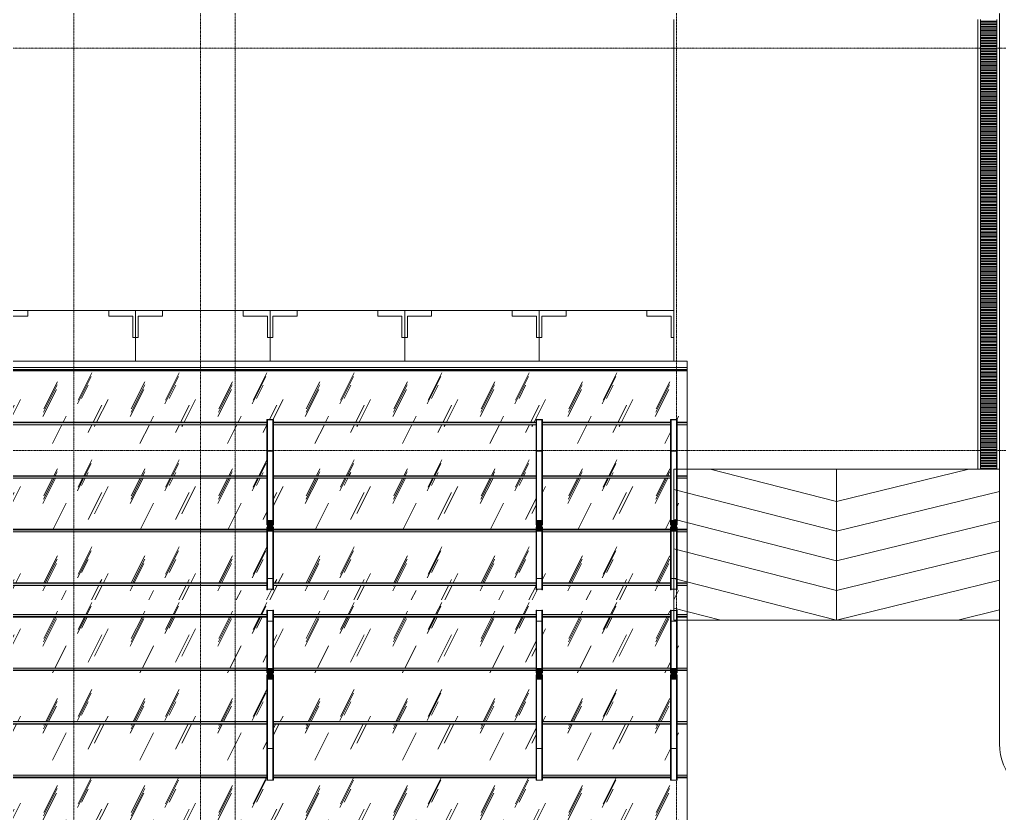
# Model space of a CAD drawing. Header units: millimetres. Extents: x 962 to 241049, y -15958 to 84407.
# Drawn here: x 142727 to 160932, y 54995 to 69742 of the extents above; entities that cross this region are included whole.
import ezdxf

# ---------------------------------------------------------------- set-up
doc = ezdxf.new("R2010")
doc.units = ezdxf.units.MM
for name, pattern in [('Dash 1_8_', [6.35, 3.175, -3.175]), ('Dash Dot 3_16_', [7.9375, 4.7625, -1.5875, 0, -1.5875]), ('Grid Line', [22.225, 12.7, -3.175, 3.175, -3.175])]:
    doc.linetypes.add(name, pattern=pattern)
for name, color, linetype, lineweight in [('A-AREA', 32, 'Dash 1_8_', 9), ('A-DETL-THIN-1', 151, 'Continuous', 9), ('A-FLOR', 192, 'Continuous', 9), ('A-GLAZ-CURT', 52, 'Continuous', 9), ('A-GLAZ-CWMG', 51, 'Continuous', 9), ('A-GLAZ-CWMG-1', 51, 'Continuous', 18), ('A-WALL', 113, 'Continuous', 9), ('C-PRKG', 70, 'Continuous', 9), ('G-ANNO-SYMB-1', 111, 'Dash Dot 3_16_', 18), ('M-EQPM', 50, 'Continuous', 9), ('S-COLS', 52, 'Continuous', 9), ('S-COLS-6', 52, 'Continuous', 18), ('S-GRID-1', 1, 'Grid Line', 9)]:
    doc.layers.add(name, color=color, linetype=linetype, lineweight=lineweight)
pattern_1 = [(63.321, (1909.6, 400.5), (-0.006, 1617.535), [565.707, -3054.823]), (63.321, (284, 400.5), (-0.006, 1617.535), [565.707, -3054.823]), (63.321, (2687.8, 713), (-0.006, 1617.535), [565.707, -3054.823]), (63.321, (1062.2, 713), (-0.006, 1617.535), [565.707, -3054.823]), (63.321, (2570, 602.7), (-0.006, 1617.535), [565.707, -3054.823]), (63.321, (944.4, 602.7), (-0.006, 1617.535), [565.707, -3054.823]), (63.321, (2449.95, 1234.46), (-0.006, 1617.535), [274.96, -3345.57]), (63.321, (824.35, 1234.46), (-0.006, 1617.535), [274.96, -3345.57]), (63.321, (2371.4, 1136.7), (-0.006, 1617.535), [565.707, -3054.823]), (63.321, (745.8, 1136.7), (-0.006, 1617.535), [565.707, -3054.823]), (63.321, (2385.3, 1206.9), (-0.006, 1617.535), [565.707, -3054.823]), (63.321, (759.7, 1206.9), (-0.006, 1617.535), [565.707, -3054.823]), (63.321, (1729.44, 898.9), (-0.006, 1617.535), [565.707, -3054.823]), (63.321, (103.84, 898.9), (-0.006, 1617.535), [565.707, -3054.823]), (63.321, (1743.3, 981.66), (-0.006, 1617.535), [565.707, -3054.823]), (63.321, (117.7, 981.66), (-0.006, 1617.535), [565.707, -3054.823]), (63.321, (1747, 1041.3), (-0.006, 1617.535), [565.707, -3054.823]), (63.321, (121.4, 1041.3), (-0.006, 1617.535), [565.707, -3054.823])]
pattern_2 = [(63.321, (1909.6, 988.3), (-0.006, 1617.535), [565.707, -3054.823]), (63.321, (284, 988.3), (-0.006, 1617.535), [565.707, -3054.823]), (63.321, (2687.8, 1300.8), (-0.006, 1617.535), [565.707, -3054.823]), (63.321, (1062.2, 1300.8), (-0.006, 1617.535), [565.707, -3054.823]), (63.321, (2570, 1190.5), (-0.006, 1617.535), [565.707, -3054.823]), (63.321, (944.4, 1190.5), (-0.006, 1617.535), [565.707, -3054.823]), (63.321, (2449.95, 1822.2), (-0.006, 1617.535), [274.96, -3345.57]), (63.321, (824.35, 1822.2), (-0.006, 1617.535), [274.96, -3345.57]), (63.321, (2371.4, 1724.46), (-0.006, 1617.535), [565.707, -3054.823]), (63.321, (745.8, 1724.46), (-0.006, 1617.535), [565.707, -3054.823]), (63.321, (2385.3, 1794.66), (-0.006, 1617.535), [565.707, -3054.823]), (63.321, (759.7, 1794.66), (-0.006, 1617.535), [565.707, -3054.823]), (63.321, (1729.44, 1486.7), (-0.006, 1617.535), [565.707, -3054.823]), (63.321, (103.84, 1486.7), (-0.006, 1617.535), [565.707, -3054.823]), (63.321, (1743.3, 1569.4), (-0.006, 1617.535), [565.707, -3054.823]), (63.321, (117.7, 1569.4), (-0.006, 1617.535), [565.707, -3054.823]), (63.321, (1747, 1629.1), (-0.006, 1617.535), [565.707, -3054.823]), (63.321, (121.4, 1629.1), (-0.006, 1617.535), [565.707, -3054.823])]

# ---------------------------------------------------------------- blocks, each defined once
blk = doc.blocks.new('xe oto1 - xe oto-615462-TKCS_MB TẦNG 1')
at = {"layer": 'C-PRKG'}
for p, q in [((-2500, 0), (0, 0)), ((-2500, -939), (-2500, 0)), ((-500, 0), (0, 0)), ((-500, -100), (-500, 0)), ((0, 0), (0, -500)), ((0, 0), (0, -939)), ((-2500, 0), (-2000, 0)), ((-2500, -500), (-2500, 0)), ((-2450, -100), (-2450, -500)), ((-2000, -100), (-2450, -100)), ((-2000, 0), (-2000, -100)), ((-50, -100), (-500, -100)), ((-50, -500), (-50, -100)), ((-2450, -500), (-2500, -500)), ((-2500, -500), (-2500, -939)), ((-2500, -939), (-2500, -500)), ((0, -500), (-50, -500)), ((0, -500), (0, -939)), ((0, -939), (0, -500))]:
    blk.add_line(p, q, dxfattribs=at)
blk = doc.blocks.new('TRỤ ĐỂ XE - TRỤ ĐỂ XE-2599185-TKCS_MB TẦNG 1')
at = {"layer": 'S-COLS'}
blk.add_hatch(color=256, dxfattribs=at).paths.add_polyline_path([(50, 100), (-50, 100), (-50, -100), (50, -100), (50, 20)])
for p, q in [((-60, 961), (-60, 1185)), ((-60, 1185), (-50, 1185)), ((-50, 1185), (-50, 961)), ((-50, 1177), (50, 1177)), ((50, 961), (50, 1185)), ((50, 1185), (60, 1185)), ((60, 1185), (60, 961)), ((-60, 20), (-60, 961)), ((-50, 961), (-60, 961)), ((50, 978), (-50, 978)), ((-50, 961), (-50, 20)), ((50, 20), (50, 961)), ((60, 961), (50, 961)), ((60, 961), (60, 20)), ((-50, 20), (-60, 20)), ((50, 100), (-50, 100)), ((60, 20), (50, 20)), ((-60, -1363), (-60, -20)), ((-50, -20), (-60, -20)), ((-50, -1363), (-50, -20)), ((50, -100), (-50, -100)), ((50, -1363), (50, -20)), ((60, -20), (50, -20)), ((60, -1363), (60, -20)), ((-60, -1966), (-60, -1363)), ((-50, -1363), (-60, -1363)), ((-50, -1966), (-50, -1363)), ((-50, -1388), (50, -1388)), ((50, -1966), (50, -1363)), ((60, -1363), (50, -1363)), ((60, -1966), (60, -1363)), ((-50, -1966), (-60, -1966)), ((-60, -1966), (-60, -1975)), ((-60, -1975), (60, -1975)), ((-50, -1974), (-50, -1966)), ((-50, -1974), (50, -1974)), ((60, -1966), (50, -1966)), ((50, -1974), (50, -1966)), ((60, -1975), (60, -1966))]:
    blk.add_line(p, q, dxfattribs=at)
at = {"layer": 'S-COLS-6'}
for p, q in [((-50, 20), (-50, -20)), ((50, -20), (50, 20))]:
    blk.add_line(p, q, dxfattribs=at)
blk = doc.blocks.new('TRỤ ĐỂ XE - TRỤ ĐỂ XE-2599187-TKCS_MB TẦNG 1')
at = {"layer": 'S-COLS'}
blk.add_hatch(color=256, dxfattribs=at).paths.add_polyline_path([(-50, 100), (-50, -100), (50, -100), (50, 100)])
for p, q in [((60, 1975), (-60, 1975)), ((-60, 1975), (-60, 1966)), ((-60, 1966), (-50, 1966)), ((-60, 1363), (-60, 1966)), ((50, 1974), (-50, 1974)), ((-50, 1966), (-50, 1974)), ((-50, 1363), (-50, 1966)), ((50, 1966), (50, 1974)), ((50, 1966), (60, 1966)), ((50, 1363), (50, 1966)), ((60, 1966), (60, 1975)), ((60, 1363), (60, 1966)), ((-60, 1363), (-50, 1363)), ((-60, 20), (-60, 1363)), ((50, 1388), (-50, 1388)), ((-50, 20), (-50, 1363)), ((50, 1363), (60, 1363)), ((50, 20), (50, 1363)), ((60, 20), (60, 1363)), ((-60, 20), (-50, 20)), ((-50, 100), (50, 100)), ((50, 20), (60, 20)), ((-60, -961), (-60, -20)), ((-60, -20), (-50, -20)), ((-50, -20), (-50, -961)), ((-50, -100), (50, -100)), ((50, -961), (50, -20)), ((50, -20), (60, -20)), ((60, -20), (60, -961)), ((-60, -1185), (-60, -961)), ((-60, -961), (-50, -961)), ((-50, -961), (-50, -1185)), ((-50, -978), (50, -978)), ((50, -1185), (50, -961)), ((50, -961), (60, -961)), ((60, -961), (60, -1185)), ((-50, -1185), (-60, -1185)), ((50, -1177), (-50, -1177)), ((60, -1185), (50, -1185))]:
    blk.add_line(p, q, dxfattribs=at)
at = {"layer": 'S-COLS-6'}
for p, q in [((-50, -20), (-50, 20)), ((50, 20), (50, -20))]:
    blk.add_line(p, q, dxfattribs=at)
blk = doc.blocks.new('System Panel - Glazed-2599382-TKCS_MB TẦNG 1')
at = {"layer": 'A-GLAZ-CURT'}
h = blk.add_hatch(dxfattribs=at)
h.set_pattern_fill('FP_7', color=256, style=0, pattern_type=2)
h.set_pattern_definition(pattern_1)
h.paths.add_polyline_path([(80296, 58961), (91953, 58961), (91953, 59230), (91763, 59230), (91763, 59150), (91753, 59150), (91753, 59158), (91653, 59158), (91653, 59150), (91643, 59150), (91643, 59230), (89263, 59230), (89263, 59150), (89253, 59150), (89253, 59158), (89153, 59158), (89153, 59150), (89143, 59150), (89143, 59230), (84263, 59230), (84263, 59150), (84253, 59150), (84253, 59158), (84153, 59158), (84153, 59150), (84143, 59150), (84143, 59230), (79263, 59230), (79263, 59150), (79253, 59150), (79253, 59158), (79153, 59158), (79153, 59150), (79143, 59150), (79143, 59230), (74263, 59230), (74263, 59150), (74253, 59150), (74253, 59158), (74153, 59158), (74153, 59150), (74143, 59150), (74143, 59230), (69263, 59230), (69263, 59150), (69253, 59150), (69253, 59158), (69153, 59158), (69153, 59150), (69143, 59150), (69143, 59230), (68948, 59230), (68948, 58961), (79263, 58961)])
blk.add_line((91953, 58960), (91953, 59230), dxfattribs=at)
blk = doc.blocks.new('System Panel - Glazed-2342062-TKCS_MB TẦNG 1')
at = {"layer": 'A-GLAZ-CURT'}
h = blk.add_hatch(dxfattribs=at)
h.set_pattern_fill('FP_7', color=256, style=0, pattern_type=2)
h.set_pattern_definition(pattern_1)
h.paths.add_polyline_path([(80296, 59278), (84143, 59278), (84143, 60226), (79263, 60226), (79263, 59278)])
h.paths.add_polyline_path([(79143, 59278), (79143, 60226), (74263, 60226), (74263, 59278), (78684, 59278)])
h.paths.add_polyline_path([(68948, 59278), (69143, 59278), (69143, 60226), (68948, 60226), (68948, 59357)])
h.paths.add_polyline_path([(69263, 59278), (74143, 59278), (74143, 60226), (69263, 60226), (69263, 59357)])
h.paths.add_polyline_path([(84263, 59278), (89143, 59278), (89143, 60226), (84263, 60226), (84263, 59357)])
h.paths.add_polyline_path([(91953, 59278), (91953, 60226), (91763, 60226), (91763, 59278)])
h.paths.add_polyline_path([(91643, 59278), (91643, 60226), (89263, 60226), (89263, 59278), (89968, 59278)])
blk.add_line((91953, 59279), (91953, 60226), dxfattribs=at)
blk = doc.blocks.new('System Panel - Glazed-V227-TKCS_MB TẦNG 1')
at = {"layer": 'A-GLAZ-CURT'}
h = blk.add_hatch(dxfattribs=at)
h.set_pattern_fill('FP_7', color=256, style=0, pattern_type=2)
h.set_pattern_definition(pattern_1)
h.paths.add_polyline_path([(80296, 60273), (84143, 60273), (84143, 60315), (84153, 60315), (84153, 60355), (84143, 60355), (84143, 61221), (79263, 61221), (79263, 60355), (79253, 60355), (79253, 60315), (79263, 60315), (79263, 60273)])
h.paths.add_polyline_path([(69143, 60273), (69143, 60315), (69153, 60315), (69153, 60355), (69143, 60355), (69143, 61221), (68948, 61221), (68948, 60273)])
h.paths.add_polyline_path([(89143, 60273), (89143, 60315), (89153, 60315), (89153, 60355), (89143, 60355), (89143, 61221), (84263, 61221), (84263, 60355), (84253, 60355), (84253, 60315), (84263, 60315), (84263, 60273), (86744, 60273)])
h.paths.add_polyline_path([(91763, 60273), (91953, 60273), (91953, 61221), (91763, 61221), (91763, 60355), (91753, 60355), (91753, 60315), (91763, 60315)])
h.paths.add_polyline_path([(69263, 60273), (74143, 60273), (74143, 60315), (74153, 60315), (74153, 60355), (74143, 60355), (74143, 61221), (69263, 61221), (69263, 60355), (69253, 60355), (69253, 60315), (69263, 60315)])
h.paths.add_polyline_path([(89263, 60273), (91643, 60273), (91643, 60315), (91653, 60315), (91653, 60355), (91643, 60355), (91643, 61221), (89263, 61221), (89263, 60355), (89253, 60355), (89253, 60315), (89263, 60315)])
h.paths.add_polyline_path([(74263, 60273), (79143, 60273), (79143, 60315), (79153, 60315), (79153, 60355), (79143, 60355), (79143, 61221), (74263, 61221), (74263, 60355), (74253, 60355), (74253, 60315), (74263, 60315)])
blk.add_line((91953, 60274), (91953, 61221), dxfattribs=at)
blk = doc.blocks.new('System Panel - Glazed-V228-TKCS_MB TẦNG 1')
at = {"layer": 'A-GLAZ-CURT'}
h = blk.add_hatch(dxfattribs=at)
h.set_pattern_fill('FP_7', color=256, style=0, pattern_type=2)
h.set_pattern_definition(pattern_1)
h.paths.add_polyline_path([(69143, 61268), (69143, 62216), (68948, 62216), (68948, 61268)])
h.paths.add_polyline_path([(77072, 61268), (79143, 61268), (79143, 62216), (74263, 62216), (74263, 61268)])
h.paths.add_polyline_path([(79263, 61268), (84143, 61268), (84143, 62216), (79263, 62216), (79263, 61699)])
h.paths.add_polyline_path([(91763, 61268), (91953, 61268), (91953, 62216), (91763, 62216), (91763, 61699)])
h.paths.add_polyline_path([(69263, 61268), (74143, 61268), (74143, 62216), (69263, 62216), (69263, 61699)])
h.paths.add_polyline_path([(84263, 61268), (89143, 61268), (89143, 62216), (84263, 62216), (84263, 61699)])
h.paths.add_polyline_path([(89968, 61268), (91643, 61268), (91643, 62216), (89263, 62216), (89263, 61268)])
blk.add_line((91953, 61269), (91953, 62216), dxfattribs=at)
blk = doc.blocks.new('System Panel - Glazed-V229-TKCS_MB TẦNG 1')
at = {"layer": 'A-GLAZ-CURT'}
h = blk.add_hatch(dxfattribs=at)
h.set_pattern_fill('FP_7', color=256, style=0, pattern_type=2)
h.set_pattern_definition(pattern_1)
h.paths.add_polyline_path([(80296, 62263), (84143, 62263), (84143, 62310), (84263, 62309), (84263, 62263), (89143, 62263), (89143, 62310), (89263, 62309), (89263, 62263), (91643, 62263), (91643, 62310), (91763, 62309), (91763, 62263), (91953, 62263), (91953, 63218), (68948, 63218), (68948, 62263), (69143, 62263), (69143, 62310), (69263, 62309), (69263, 62263), (74143, 62263), (74143, 62310), (74263, 62309), (74263, 62263), (79143, 62263), (79143, 62310), (79263, 62309), (79263, 62263)])
h.paths.add_polyline_path([(73848, 63235), (91953, 63235), (91953, 63239), (68948, 63239), (68948, 63235), (70624, 63235)])
for p, q in [((91953, 63239), (68948, 63239)), ((91953, 63235), (91953, 63239)), ((91953, 62264), (91953, 63218))]:
    blk.add_line(p, q, dxfattribs=at)
blk = doc.blocks.new('Rectangular Mullion - 40 x 80mm-2340579-TKCS_MB TẦNG 1')
at = {"layer": 'A-GLAZ-CWMG'}
h = blk.add_hatch(color=256, dxfattribs=at)
h.paths.add_polyline_path([(91643, 59270), (91643, 59278), (89263, 59278), (89263, 59270), (89968, 59270)])
h.paths.add_polyline_path([(91953, 59270), (91953, 59278), (91763, 59278), (91763, 59270)])
h.paths.add_polyline_path([(88356, 59270), (89143, 59270), (89143, 59278), (84263, 59278), (84263, 59270), (86744, 59270)])
h.paths.add_polyline_path([(83520, 59270), (84143, 59270), (84143, 59278), (79263, 59278), (79263, 59270), (80296, 59270)])
h.paths.add_polyline_path([(79143, 59270), (79143, 59278), (74263, 59278), (74263, 59270), (78684, 59270)])
h.paths.add_polyline_path([(73848, 59270), (74143, 59270), (74143, 59278), (69263, 59278), (69263, 59270), (70624, 59270)])
h.paths.add_polyline_path([(69143, 59270), (69143, 59278), (68948, 59278), (68948, 59270)])
h = blk.add_hatch(color=256, dxfattribs=at)
h.paths.add_polyline_path([(91643, 59230), (91643, 59270), (89263, 59270), (89263, 59230), (89968, 59230)])
h.paths.add_polyline_path([(91953, 59230), (91953, 59270), (91763, 59270), (91763, 59230)])
h.paths.add_polyline_path([(88356, 59230), (89143, 59230), (89143, 59270), (84263, 59270), (84263, 59230), (86744, 59230)])
h.paths.add_polyline_path([(84143, 59230), (84143, 59270), (79263, 59270), (79263, 59230), (83520, 59230)])
h.paths.add_polyline_path([(79143, 59230), (79143, 59270), (74263, 59270), (74263, 59230), (78684, 59230)])
h.paths.add_polyline_path([(73848, 59230), (74143, 59230), (74143, 59270), (69263, 59270), (69263, 59230), (70624, 59230)])
h.paths.add_polyline_path([(69143, 59230), (69143, 59270), (68948, 59270), (68948, 59230)])
for p, q in [((79263, 59278), (84143, 59278)), ((84143, 59270), (79263, 59270)), ((84143, 59230), (79263, 59230)), ((84263, 59278), (89143, 59278)), ((89143, 59270), (84263, 59270)), ((89143, 59230), (84263, 59230)), ((89263, 59278), (91643, 59278)), ((91643, 59270), (89263, 59270)), ((91643, 59230), (89263, 59230)), ((91763, 59278), (91953, 59278)), ((91953, 59270), (91763, 59270)), ((91953, 59230), (91763, 59230)), ((91953, 59278), (91953, 59270)), ((91953, 59270), (91953, 59230))]:
    blk.add_line(p, q, dxfattribs=at)
blk = doc.blocks.new('System Panel - Glazed-V230-TKCS_MB TẦNG 1')
at = {"layer": 'A-GLAZ-CURT'}
for p, q in [((91953, 63396), (68948, 63396)), ((91953, 63276), (91953, 63396)), ((68948, 63276), (91953, 63276)), ((68948, 63239), (91953, 63239)), ((91953, 63239), (91953, 63276))]:
    blk.add_line(p, q, dxfattribs=at)
blk = doc.blocks.new('Rectangular Mullion - 40 x 80mm-V231-TKCS_MB TẦNG 1')
at = {"layer": 'A-GLAZ-CWMG-1'}
for p, q in [((91953, 63235), (68948, 63235)), ((68948, 63218), (91953, 63218)), ((91953, 63218), (91953, 63235))]:
    blk.add_line(p, q, dxfattribs=at)
blk = doc.blocks.new('System Panel - Glazed-V232-TKCS_MB TẦNG 1')
at = {"layer": 'A-GLAZ-CURT'}
h = blk.add_hatch(dxfattribs=at)
h.set_pattern_fill('FP_8', color=256, style=0, pattern_type=2)
h.set_pattern_definition(pattern_2)
h.paths.add_polyline_path([(84143, 58691), (84143, 58772), (84153, 58772), (84153, 58764), (84253, 58764), (84253, 58772), (84263, 58772), (84263, 58691), (89143, 58691), (89143, 58772), (89153, 58772), (89153, 58764), (89253, 58764), (89253, 58772), (89263, 58772), (89263, 58691), (91643, 58691), (91643, 58772), (91653, 58772), (91653, 58764), (91753, 58764), (91753, 58772), (91763, 58772), (91763, 58691), (91953, 58691), (91953, 58961), (68948, 58961), (68948, 58691), (69143, 58691), (69143, 58772), (69153, 58772), (69153, 58764), (69253, 58764), (69253, 58772), (69263, 58772), (69263, 58691), (74143, 58691), (74143, 58772), (74153, 58772), (74153, 58764), (74253, 58764), (74253, 58772), (74263, 58772), (74263, 58691), (79143, 58691), (79143, 58772), (79153, 58772), (79153, 58764), (79253, 58764), (79253, 58772), (79263, 58772), (79263, 58691), (83520, 58691)])
blk.add_line((91953, 58691), (91953, 58961), dxfattribs=at)
blk = doc.blocks.new('System Panel - Glazed-V233-TKCS_MB TẦNG 1')
at = {"layer": 'A-GLAZ-CURT'}
h = blk.add_hatch(dxfattribs=at)
h.set_pattern_fill('FP_8', color=256, style=0, pattern_type=2)
h.set_pattern_definition(pattern_2)
h.paths.add_polyline_path([(68948, 57696), (69143, 57696), (69143, 58643), (68948, 58643), (68948, 58547)])
h.paths.add_polyline_path([(69263, 57696), (74143, 57696), (74143, 58643), (69263, 58643), (69263, 58547)])
h.paths.add_polyline_path([(74263, 57696), (79143, 57696), (79143, 58643), (74263, 58643), (74263, 58537)])
h.paths.add_polyline_path([(91953, 57696), (91953, 58643), (91763, 58643), (91763, 57696)])
h.paths.add_polyline_path([(91643, 57696), (91643, 58643), (89263, 58643), (89263, 57696), (89968, 57696)])
h.paths.add_polyline_path([(79263, 57696), (84143, 57696), (84143, 58643), (79263, 58643), (79263, 58537)])
h.paths.add_polyline_path([(84263, 57696), (89143, 57696), (89143, 58643), (84263, 58643), (84263, 58537)])
blk.add_line((91953, 57696), (91953, 58643), dxfattribs=at)
blk = doc.blocks.new('System Panel - Glazed-V234-TKCS_MB TẦNG 1')
at = {"layer": 'A-GLAZ-CURT'}
h = blk.add_hatch(dxfattribs=at)
h.set_pattern_fill('FP_8', color=256, style=0, pattern_type=2)
h.set_pattern_definition(pattern_2)
h.paths.add_polyline_path([(80296, 56701), (84143, 56701), (84143, 57566), (84153, 57566), (84153, 57606), (84143, 57606), (84143, 57648), (79263, 57648), (79263, 57606), (79253, 57606), (79253, 57566), (79263, 57566), (79263, 56701)])
h.paths.add_polyline_path([(69143, 56701), (69143, 57566), (69153, 57566), (69153, 57606), (69143, 57606), (69143, 57648), (68948, 57648), (68948, 56701)])
h.paths.add_polyline_path([(69263, 56701), (74143, 56701), (74143, 57566), (74153, 57566), (74153, 57606), (74143, 57606), (74143, 57648), (69263, 57648), (69263, 57606), (69253, 57606), (69253, 57566), (69263, 57566), (69263, 57478)])
h.paths.add_polyline_path([(74263, 56701), (79143, 56701), (79143, 57566), (79153, 57566), (79153, 57606), (79143, 57606), (79143, 57648), (74263, 57648), (74263, 57606), (74253, 57606), (74253, 57566), (74263, 57566), (74263, 57478)])
h.paths.add_polyline_path([(84263, 56701), (89143, 56701), (89143, 57566), (89153, 57566), (89153, 57606), (89143, 57606), (89143, 57648), (84263, 57648), (84263, 57606), (84253, 57606), (84253, 57566), (84263, 57566), (84263, 57478)])
h.paths.add_polyline_path([(89263, 56701), (91643, 56701), (91643, 57566), (91653, 57566), (91653, 57606), (91643, 57606), (91643, 57648), (89263, 57648), (89263, 57606), (89253, 57606), (89253, 57566), (89263, 57566), (89263, 57478)])
h.paths.add_polyline_path([(91953, 56701), (91953, 57648), (91763, 57648), (91763, 57606), (91753, 57606), (91753, 57566), (91763, 57566), (91763, 56701)])
blk.add_line((91953, 56701), (91953, 57648), dxfattribs=at)
blk = doc.blocks.new('System Panel - Glazed-V235-TKCS_MB TẦNG 1')
at = {"layer": 'A-GLAZ-CURT'}
h = blk.add_hatch(dxfattribs=at)
h.set_pattern_fill('FP_8', color=256, style=0, pattern_type=2)
h.set_pattern_definition(pattern_2)
h.paths.add_polyline_path([(80296, 55706), (84143, 55706), (84143, 56653), (79263, 56653), (79263, 55706)])
h.paths.add_polyline_path([(91953, 55706), (91953, 56653), (91763, 56653), (91763, 55706)])
h.paths.add_polyline_path([(68948, 55706), (69143, 55706), (69143, 56653), (68948, 56653), (68948, 56198)])
h.paths.add_polyline_path([(79143, 55706), (79143, 56653), (74263, 56653), (74263, 55706), (77072, 55706)])
h.paths.add_polyline_path([(91643, 55706), (91643, 56653), (89263, 56653), (89263, 55706), (89968, 55706)])
h.paths.add_polyline_path([(69263, 55706), (74143, 55706), (74143, 56653), (69263, 56653), (69263, 56198)])
h.paths.add_polyline_path([(84263, 55706), (89143, 55706), (89143, 56653), (84263, 56653), (84263, 56198)])
blk.add_line((91953, 55706), (91953, 56653), dxfattribs=at)
blk = doc.blocks.new('System Panel - Glazed-V236-TKCS_MB TẦNG 1')
at = {"layer": 'A-GLAZ-CURT'}
h = blk.add_hatch(dxfattribs=at)
h.set_pattern_fill('FP_8', color=256, style=0, pattern_type=2)
h.set_pattern_definition(pattern_2)
h.paths.add_polyline_path([(68948, 54683), (91953, 54683), (91953, 54686), (68948, 54686)])
h.paths.add_polyline_path([(91953, 54703), (91953, 55658), (91763, 55658), (91763, 55611), (91643, 55612), (91643, 55658), (89263, 55658), (89263, 55611), (89143, 55612), (89143, 55658), (84263, 55658), (84263, 55611), (84143, 55612), (84143, 55658), (79263, 55658), (79263, 55611), (79143, 55612), (79143, 55658), (74263, 55658), (74263, 55611), (74143, 55612), (74143, 55658), (69263, 55658), (69263, 55611), (69143, 55612), (69143, 55658), (68948, 55658), (68948, 54703), (86744, 54703)])
blk.add_line((91953, 54703), (91953, 55658), dxfattribs=at)
blk = doc.blocks.new('Rectangular Mullion - 40 x 80mm-2342299-TKCS_MB TẦNG 1')
at = {"layer": 'A-GLAZ-CWMG'}
h = blk.add_hatch(color=256, dxfattribs=at)
h.paths.add_polyline_path([(68948, 58651), (69143, 58651), (69143, 58691), (68948, 58691)])
h.paths.add_polyline_path([(69263, 58651), (74143, 58651), (74143, 58691), (69263, 58691)])
h.paths.add_polyline_path([(74263, 58651), (79143, 58651), (79143, 58691), (74263, 58691)])
h.paths.add_polyline_path([(79263, 58651), (84143, 58651), (84143, 58691), (79263, 58691)])
h.paths.add_polyline_path([(84263, 58651), (89143, 58651), (89143, 58691), (84263, 58691)])
h.paths.add_polyline_path([(89263, 58651), (91643, 58651), (91643, 58691), (89263, 58691)])
h.paths.add_polyline_path([(91763, 58651), (91953, 58651), (91953, 58691), (91763, 58691)])
h = blk.add_hatch(color=256, dxfattribs=at)
h.paths.add_polyline_path([(68948, 58643), (69143, 58643), (69143, 58651), (68948, 58651)])
h.paths.add_polyline_path([(69263, 58643), (74143, 58643), (74143, 58651), (69263, 58651)])
h.paths.add_polyline_path([(74263, 58643), (79143, 58643), (79143, 58651), (74263, 58651)])
h.paths.add_polyline_path([(79263, 58643), (84143, 58643), (84143, 58651), (79263, 58651)])
h.paths.add_polyline_path([(84263, 58643), (89143, 58643), (89143, 58651), (84263, 58651)])
h.paths.add_polyline_path([(89263, 58643), (91643, 58643), (91643, 58651), (89263, 58651)])
h.paths.add_polyline_path([(91953, 58643), (91953, 58651), (91763, 58651), (91763, 58643)])
for p, q in [((79263, 58691), (84143, 58691)), ((79263, 58651), (84143, 58651)), ((84143, 58643), (79263, 58643)), ((84263, 58691), (89143, 58691)), ((84263, 58651), (89143, 58651)), ((89143, 58643), (84263, 58643)), ((89263, 58691), (91643, 58691)), ((89263, 58651), (91643, 58651)), ((91643, 58643), (89263, 58643)), ((91763, 58691), (91953, 58691)), ((91763, 58651), (91953, 58651)), ((91953, 58643), (91763, 58643)), ((91953, 58691), (91953, 58651)), ((91953, 58651), (91953, 58643))]:
    blk.add_line(p, q, dxfattribs=at)
blk = doc.blocks.new('THOAT NUOC 300 - w300-4726151-TKCS_MB TẦNG 1')
at = {"layer": 'M-EQPM'}
for p, q in [((-4187, 150), (-4187, 200)), ((4167, 200), (-4187, 200)), ((-4187, -150), (-4187, 150)), ((-4167, 150), (-4187, 150)), ((-4187, 150), (4167, 150)), ((-4167, 150), (-4167, -150)), ((-4137, -150), (-4137, 150)), ((-4117, 150), (-4137, 150)), ((-4117, 150), (-4117, -150)), ((-4087, -150), (-4087, 150)), ((-4067, 150), (-4087, 150)), ((-4067, 150), (-4067, -150)), ((-4037, -150), (-4037, 150)), ((-4017, 150), (-4037, 150)), ((-4017, 150), (-4017, -150)), ((-3987, -150), (-3987, 150)), ((-3967, 150), (-3987, 150)), ((-3967, 150), (-3967, -150)), ((-3937, -150), (-3937, 150)), ((-3917, 150), (-3937, 150)), ((-3917, 150), (-3917, -150)), ((-3887, -150), (-3887, 150)), ((-3867, 150), (-3887, 150)), ((-3867, 150), (-3867, -150)), ((-3837, -150), (-3837, 150)), ((-3817, 150), (-3837, 150)), ((-3817, 150), (-3817, -150)), ((-3787, -150), (-3787, 150)), ((-3767, 150), (-3787, 150)), ((-3767, 150), (-3767, -150)), ((-3737, -150), (-3737, 150)), ((-3717, 150), (-3737, 150)), ((-3717, 150), (-3717, -150)), ((-3687, -150), (-3687, 150)), ((-3667, 150), (-3687, 150)), ((-3667, 150), (-3667, -150)), ((-3637, -150), (-3637, 150)), ((-3617, 150), (-3637, 150)), ((-3617, 150), (-3617, -150)), ((-3587, -150), (-3587, 150)), ((-3567, 150), (-3587, 150)), ((-3567, 150), (-3567, -150)), ((-3537, -150), (-3537, 150)), ((-3517, 150), (-3537, 150)), ((-3517, 150), (-3517, -150)), ((-3487, -150), (-3487, 150)), ((-3467, 150), (-3487, 150)), ((-3467, 150), (-3467, -150)), ((-3437, -150), (-3437, 150)), ((-3417, 150), (-3437, 150)), ((-3417, 150), (-3417, -150)), ((-3387, -150), (-3387, 150)), ((-3367, 150), (-3387, 150)), ((-3367, 150), (-3367, -150)), ((-3337, -150), (-3337, 150)), ((-3317, 150), (-3337, 150)), ((-3317, 150), (-3317, -150)), ((-3287, -150), (-3287, 150)), ((-3267, 150), (-3287, 150)), ((-3267, 150), (-3267, -150)), ((-3237, -150), (-3237, 150)), ((-3217, 150), (-3237, 150)), ((-3217, 150), (-3217, -150)), ((-3187, -150), (-3187, 150)), ((-3167, 150), (-3187, 150)), ((-3167, 150), (-3167, -150)), ((-3137, -150), (-3137, 150)), ((-3117, 150), (-3137, 150)), ((-3117, 150), (-3117, -150)), ((-3087, -150), (-3087, 150)), ((-3067, 150), (-3087, 150)), ((-3067, 150), (-3067, -150)), ((-3037, -150), (-3037, 150)), ((-3017, 150), (-3037, 150)), ((-3017, 150), (-3017, -150)), ((-2987, -150), (-2987, 150)), ((-2967, 150), (-2987, 150)), ((-2967, 150), (-2967, -150)), ((-2937, -150), (-2937, 150)), ((-2917, 150), (-2937, 150)), ((-2917, 150), (-2917, -150)), ((-2887, -150), (-2887, 150)), ((-2867, 150), (-2887, 150)), ((-2867, 150), (-2867, -150)), ((-2836, -150), (-2836, 150)), ((-2816, 150), (-2836, 150)), ((-2816, 150), (-2816, -150)), ((-2786, -150), (-2786, 150)), ((-2766, 150), (-2786, 150)), ((-2766, 150), (-2766, -150)), ((-2736, -150), (-2736, 150)), ((-2716, 150), (-2736, 150)), ((-2716, 150), (-2716, -150)), ((-2686, -150), (-2686, 150)), ((-2666, 150), (-2686, 150)), ((-2666, 150), (-2666, -150)), ((-2636, -150), (-2636, 150)), ((-2616, 150), (-2636, 150)), ((-2616, 150), (-2616, -150)), ((-2586, -150), (-2586, 150)), ((-2566, 150), (-2586, 150)), ((-2566, 150), (-2566, -150)), ((-2536, -150), (-2536, 150)), ((-2516, 150), (-2536, 150)), ((-2516, 150), (-2516, -150)), ((-2486, -150), (-2486, 150)), ((-2466, 150), (-2486, 150)), ((-2466, 150), (-2466, -150)), ((-2436, -150), (-2436, 150)), ((-2416, 150), (-2436, 150)), ((-2416, 150), (-2416, -150)), ((-2386, -150), (-2386, 150)), ((-2366, 150), (-2386, 150)), ((-2366, 150), (-2366, -150)), ((-2336, -150), (-2336, 150)), ((-2316, 150), (-2336, 150)), ((-2316, 150), (-2316, -150)), ((-2286, -150), (-2286, 150)), ((-2266, 150), (-2286, 150)), ((-2266, 150), (-2266, -150)), ((-2236, -150), (-2236, 150)), ((-2216, 150), (-2236, 150)), ((-2216, 150), (-2216, -150)), ((-2186, -150), (-2186, 150)), ((-2166, 150), (-2186, 150)), ((-2166, 150), (-2166, -150)), ((-2136, -150), (-2136, 150)), ((-2116, 150), (-2136, 150)), ((-2116, 150), (-2116, -150)), ((-2086, -150), (-2086, 150)), ((-2066, 150), (-2086, 150)), ((-2066, 150), (-2066, -150)), ((-2036, -150), (-2036, 150)), ((-2016, 150), (-2036, 150)), ((-2016, 150), (-2016, -150)), ((-1986, -150), (-1986, 150)), ((-1966, 150), (-1986, 150)), ((-1966, 150), (-1966, -150)), ((-1936, -150), (-1936, 150)), ((-1916, 150), (-1936, 150)), ((-1916, 150), (-1916, -150)), ((-1886, -150), (-1886, 150)), ((-1866, 150), (-1886, 150)), ((-1866, 150), (-1866, -150)), ((-1836, -150), (-1836, 150)), ((-1816, 150), (-1836, 150)), ((-1816, 150), (-1816, -150)), ((-1786, -150), (-1786, 150)), ((-1766, 150), (-1786, 150)), ((-1766, 150), (-1766, -150)), ((-1736, -150), (-1736, 150)), ((-1716, 150), (-1736, 150)), ((-1716, 150), (-1716, -150)), ((-1686, -150), (-1686, 150)), ((-1666, 150), (-1686, 150)), ((-1666, 150), (-1666, -150)), ((-1636, -150), (-1636, 150)), ((-1616, 150), (-1636, 150)), ((-1616, 150), (-1616, -150)), ((-1586, -150), (-1586, 150)), ((-1566, 150), (-1586, 150)), ((-1566, 150), (-1566, -150)), ((-1536, -150), (-1536, 150)), ((-1516, 150), (-1536, 150)), ((-1516, 150), (-1516, -150)), ((-1486, -150), (-1486, 150)), ((-1466, 150), (-1486, 150)), ((-1466, 150), (-1466, -150)), ((-1436, -150), (-1436, 150)), ((-1416, 150), (-1436, 150)), ((-1416, 150), (-1416, -150)), ((-1386, -150), (-1386, 150)), ((-1366, 150), (-1386, 150)), ((-1366, 150), (-1366, -150)), ((-1336, -150), (-1336, 150)), ((-1316, 150), (-1336, 150)), ((-1316, 150), (-1316, -150)), ((-1286, -150), (-1286, 150)), ((-1266, 150), (-1286, 150)), ((-1266, 150), (-1266, -150)), ((-1236, -150), (-1236, 150)), ((-1216, 150), (-1236, 150)), ((-1216, 150), (-1216, -150)), ((-1186, -150), (-1186, 150)), ((-1166, 150), (-1186, 150)), ((-1166, 150), (-1166, -150)), ((-1136, -150), (-1136, 150)), ((-1116, 150), (-1136, 150)), ((-1116, 150), (-1116, -150)), ((-1086, -150), (-1086, 150)), ((-1066, 150), (-1086, 150)), ((-1066, 150), (-1066, -150)), ((-1036, -150), (-1036, 150)), ((-1016, 150), (-1036, 150)), ((-1016, 150), (-1016, -150)), ((-986, -150), (-986, 150)), ((-966, 150), (-986, 150)), ((-966, 150), (-966, -150)), ((-935, -150), (-935, 150)), ((-915, 150), (-935, 150)), ((-915, 150), (-915, -150)), ((-885, -150), (-885, 150)), ((-865, 150), (-885, 150)), ((-865, 150), (-865, -150)), ((-835, -150), (-835, 150)), ((-815, 150), (-835, 150)), ((-815, 150), (-815, -150)), ((-785, -150), (-785, 150)), ((-765, 150), (-785, 150)), ((-765, 150), (-765, -150)), ((-735, -150), (-735, 150)), ((-715, 150), (-735, 150)), ((-715, 150), (-715, -150)), ((-685, -150), (-685, 150)), ((-665, 150), (-685, 150)), ((-665, 150), (-665, -150)), ((-635, -150), (-635, 150)), ((-615, 150), (-635, 150)), ((-615, 150), (-615, -150)), ((-585, -150), (-585, 150)), ((-565, 150), (-585, 150)), ((-565, 150), (-565, -150)), ((-535, -150), (-535, 150)), ((-515, 150), (-535, 150)), ((-515, 150), (-515, -150)), ((-485, -150), (-485, 150)), ((-465, 150), (-485, 150)), ((-465, 150), (-465, -150)), ((-435, -150), (-435, 150)), ((-415, 150), (-435, 150)), ((-415, 150), (-415, -150)), ((-385, -150), (-385, 150)), ((-365, 150), (-385, 150)), ((-365, 150), (-365, -150)), ((-335, -150), (-335, 150)), ((-315, 150), (-335, 150)), ((-315, 150), (-315, -150)), ((-285, -150), (-285, 150)), ((-265, 150), (-285, 150)), ((-265, 150), (-265, -150)), ((-235, -150), (-235, 150)), ((-215, 150), (-235, 150)), ((-215, 150), (-215, -150)), ((-185, -150), (-185, 150)), ((-165, 150), (-185, 150)), ((-165, 150), (-165, -150)), ((-135, -150), (-135, 150)), ((-115, 150), (-135, 150)), ((-115, 150), (-115, -150)), ((-85, -150), (-85, 150)), ((-65, 150), (-85, 150)), ((-65, 150), (-65, -150)), ((-35, -150), (-35, 150)), ((-15, 150), (-35, 150)), ((-15, 150), (-15, -150)), ((15, -150), (15, 150)), ((35, 150), (15, 150)), ((35, 150), (35, -150)), ((65, -150), (65, 150)), ((85, 150), (65, 150)), ((85, 150), (85, -150)), ((115, -150), (115, 150)), ((135, 150), (115, 150)), ((135, 150), (135, -150)), ((165, -150), (165, 150)), ((185, 150), (165, 150)), ((185, 150), (185, -150)), ((215, -150), (215, 150)), ((235, 150), (215, 150)), ((235, 150), (235, -150)), ((265, -150), (265, 150)), ((285, 150), (265, 150)), ((285, 150), (285, -150)), ((315, -150), (315, 150)), ((335, 150), (315, 150)), ((335, 150), (335, -150)), ((365, -150), (365, 150)), ((385, 150), (365, 150)), ((385, 150), (385, -150)), ((415, -150), (415, 150)), ((435, 150), (415, 150)), ((435, 150), (435, -150)), ((465, -150), (465, 150)), ((485, 150), (465, 150)), ((485, 150), (485, -150)), ((515, -150), (515, 150)), ((535, 150), (515, 150)), ((535, 150), (535, -150)), ((565, -150), (565, 150)), ((585, 150), (565, 150)), ((585, 150), (585, -150)), ((615, -150), (615, 150)), ((635, 150), (615, 150)), ((635, 150), (635, -150)), ((665, -150), (665, 150)), ((685, 150), (665, 150)), ((685, 150), (685, -150)), ((715, -150), (715, 150)), ((735, 150), (715, 150)), ((735, 150), (735, -150)), ((765, -150), (765, 150)), ((785, 150), (765, 150)), ((785, 150), (785, -150)), ((815, -150), (815, 150)), ((835, 150), (815, 150)), ((835, 150), (835, -150)), ((865, -150), (865, 150)), ((885, 150), (865, 150)), ((885, 150), (885, -150)), ((915, -150), (915, 150)), ((935, 150), (915, 150)), ((935, 150), (935, -150)), ((966, -150), (966, 150)), ((986, 150), (966, 150)), ((986, 150), (986, -150)), ((1016, -150), (1016, 150)), ((1036, 150), (1016, 150)), ((1036, 150), (1036, -150)), ((1066, -150), (1066, 150)), ((1086, 150), (1066, 150)), ((1086, 150), (1086, -150)), ((1116, -150), (1116, 150)), ((1136, 150), (1116, 150)), ((1136, 150), (1136, -150)), ((1166, -150), (1166, 150)), ((1186, 150), (1166, 150)), ((1186, 150), (1186, -150)), ((1216, -150), (1216, 150)), ((1236, 150), (1216, 150)), ((1236, 150), (1236, -150)), ((1266, -150), (1266, 150)), ((1286, 150), (1266, 150)), ((1286, 150), (1286, -150)), ((1316, -150), (1316, 150)), ((1336, 150), (1316, 150)), ((1336, 150), (1336, -150)), ((1366, -150), (1366, 150)), ((1386, 150), (1366, 150)), ((1386, 150), (1386, -150)), ((1416, -150), (1416, 150)), ((1436, 150), (1416, 150)), ((1436, 150), (1436, -150)), ((1466, -150), (1466, 150)), ((1486, 150), (1466, 150)), ((1486, 150), (1486, -150)), ((1516, -150), (1516, 150)), ((1536, 150), (1516, 150)), ((1536, 150), (1536, -150)), ((1566, -150), (1566, 150)), ((1586, 150), (1566, 150)), ((1586, 150), (1586, -150)), ((1616, -150), (1616, 150)), ((1636, 150), (1616, 150)), ((1636, 150), (1636, -150)), ((1666, -150), (1666, 150)), ((1686, 150), (1666, 150)), ((1686, 150), (1686, -150)), ((1716, -150), (1716, 150)), ((1736, 150), (1716, 150)), ((1736, 150), (1736, -150)), ((1766, -150), (1766, 150)), ((1786, 150), (1766, 150)), ((1786, 150), (1786, -150)), ((1816, -150), (1816, 150)), ((1836, 150), (1816, 150)), ((1836, 150), (1836, -150)), ((1866, -150), (1866, 150)), ((1886, 150), (1866, 150)), ((1886, 150), (1886, -150)), ((1916, -150), (1916, 150)), ((1936, 150), (1916, 150)), ((1936, 150), (1936, -150)), ((1966, -150), (1966, 150)), ((1986, 150), (1966, 150)), ((1986, 150), (1986, -150)), ((2016, -150), (2016, 150)), ((2036, 150), (2016, 150)), ((2036, 150), (2036, -150)), ((2066, -150), (2066, 150)), ((2086, 150), (2066, 150)), ((2086, 150), (2086, -150)), ((2116, -150), (2116, 150)), ((2136, 150), (2116, 150)), ((2136, 150), (2136, -150)), ((2166, -150), (2166, 150)), ((2186, 150), (2166, 150)), ((2186, 150), (2186, -150)), ((2216, -150), (2216, 150)), ((2236, 150), (2216, 150)), ((2236, 150), (2236, -150)), ((2266, -150), (2266, 150)), ((2286, 150), (2266, 150)), ((2286, 150), (2286, -150)), ((2316, -150), (2316, 150)), ((2336, 150), (2316, 150)), ((2336, 150), (2336, -150)), ((2366, -150), (2366, 150)), ((2386, 150), (2366, 150)), ((2386, 150), (2386, -150)), ((2416, -150), (2416, 150)), ((2436, 150), (2416, 150)), ((2436, 150), (2436, -150)), ((2466, -150), (2466, 150)), ((2486, 150), (2466, 150)), ((2486, 150), (2486, -150)), ((2516, -150), (2516, 150)), ((2536, 150), (2516, 150)), ((2536, 150), (2536, -150)), ((2566, -150), (2566, 150)), ((2586, 150), (2566, 150)), ((2586, 150), (2586, -150)), ((2616, -150), (2616, 150)), ((2636, 150), (2616, 150)), ((2636, 150), (2636, -150)), ((2666, -150), (2666, 150)), ((2686, 150), (2666, 150)), ((2686, 150), (2686, -150)), ((2716, -150), (2716, 150)), ((2736, 150), (2716, 150)), ((2736, 150), (2736, -150)), ((2766, -150), (2766, 150)), ((2786, 150), (2766, 150)), ((2786, 150), (2786, -150)), ((2816, -150), (2816, 150)), ((2836, 150), (2816, 150)), ((2836, 150), (2836, -150)), ((2867, -150), (2867, 150)), ((2887, 150), (2867, 150)), ((2887, 150), (2887, -150)), ((2917, -150), (2917, 150)), ((2937, 150), (2917, 150)), ((2937, 150), (2937, -150)), ((2967, -150), (2967, 150)), ((2987, 150), (2967, 150)), ((2987, 150), (2987, -150)), ((3017, -150), (3017, 150)), ((3037, 150), (3017, 150)), ((3037, 150), (3037, -150)), ((3067, -150), (3067, 150)), ((3087, 150), (3067, 150)), ((3087, 150), (3087, -150)), ((3117, -150), (3117, 150)), ((3137, 150), (3117, 150)), ((3137, 150), (3137, -150)), ((3167, -150), (3167, 150)), ((3187, 150), (3167, 150)), ((3187, 150), (3187, -150)), ((3217, -150), (3217, 150)), ((3237, 150), (3217, 150)), ((3237, 150), (3237, -150)), ((3267, -150), (3267, 150)), ((3287, 150), (3267, 150)), ((3287, 150), (3287, -150)), ((3317, -150), (3317, 150)), ((3337, 150), (3317, 150)), ((3337, 150), (3337, -150)), ((3367, -150), (3367, 150)), ((3387, 150), (3367, 150)), ((3387, 150), (3387, -150)), ((3417, -150), (3417, 150)), ((3437, 150), (3417, 150)), ((3437, 150), (3437, -150)), ((3467, -150), (3467, 150)), ((3487, 150), (3467, 150)), ((3487, 150), (3487, -150)), ((3517, -150), (3517, 150)), ((3537, 150), (3517, 150)), ((3537, 150), (3537, -150)), ((3567, -150), (3567, 150)), ((3587, 150), (3567, 150)), ((3587, 150), (3587, -150)), ((3617, -150), (3617, 150)), ((3637, 150), (3617, 150)), ((3637, 150), (3637, -150)), ((3667, -150), (3667, 150)), ((3687, 150), (3667, 150)), ((3687, 150), (3687, -150)), ((3717, -150), (3717, 150)), ((3737, 150), (3717, 150)), ((3737, 150), (3737, -150)), ((3767, -150), (3767, 150)), ((3787, 150), (3767, 150)), ((3787, 150), (3787, -150)), ((3817, -150), (3817, 150)), ((3837, 150), (3817, 150)), ((3837, 150), (3837, -150)), ((3867, -150), (3867, 150)), ((3887, 150), (3867, 150)), ((3887, 150), (3887, -150)), ((3917, -150), (3917, 150)), ((3937, 150), (3917, 150)), ((3937, 150), (3937, -150)), ((3967, -150), (3967, 150)), ((3987, 150), (3967, 150)), ((3987, 150), (3987, -150)), ((4017, -150), (4017, 150)), ((4037, 150), (4017, 150)), ((4037, 150), (4037, -150)), ((4067, -150), (4067, 150)), ((4087, 150), (4067, 150)), ((4087, 150), (4087, -150)), ((4117, -150), (4117, 150)), ((4137, 150), (4117, 150)), ((4137, 150), (4137, -150)), ((-4187, -150), (-4167, -150)), ((-4187, -200), (-4187, -150)), ((-4187, -150), (4167, -150)), ((-4137, -150), (-4117, -150)), ((-4087, -150), (-4067, -150)), ((-4037, -150), (-4017, -150)), ((-3987, -150), (-3967, -150)), ((-3937, -150), (-3917, -150)), ((-3887, -150), (-3867, -150)), ((-3837, -150), (-3817, -150)), ((-3787, -150), (-3767, -150)), ((-3737, -150), (-3717, -150)), ((-3687, -150), (-3667, -150)), ((-3637, -150), (-3617, -150)), ((-3587, -150), (-3567, -150)), ((-3537, -150), (-3517, -150)), ((-3487, -150), (-3467, -150)), ((-3437, -150), (-3417, -150)), ((-3387, -150), (-3367, -150)), ((-3337, -150), (-3317, -150)), ((-3287, -150), (-3267, -150)), ((-3237, -150), (-3217, -150)), ((-3187, -150), (-3167, -150)), ((-3137, -150), (-3117, -150)), ((-3087, -150), (-3067, -150)), ((-3037, -150), (-3017, -150)), ((-2987, -150), (-2967, -150)), ((-2937, -150), (-2917, -150)), ((-2887, -150), (-2867, -150)), ((-2836, -150), (-2816, -150)), ((-2786, -150), (-2766, -150)), ((-2736, -150), (-2716, -150)), ((-2686, -150), (-2666, -150)), ((-2636, -150), (-2616, -150)), ((-2586, -150), (-2566, -150)), ((-2536, -150), (-2516, -150)), ((-2486, -150), (-2466, -150)), ((-2436, -150), (-2416, -150)), ((-2386, -150), (-2366, -150)), ((-2336, -150), (-2316, -150)), ((-2286, -150), (-2266, -150)), ((-2236, -150), (-2216, -150)), ((-2186, -150), (-2166, -150)), ((-2136, -150), (-2116, -150)), ((-2086, -150), (-2066, -150)), ((-2036, -150), (-2016, -150)), ((-1986, -150), (-1966, -150)), ((-1936, -150), (-1916, -150)), ((-1886, -150), (-1866, -150)), ((-1836, -150), (-1816, -150)), ((-1786, -150), (-1766, -150)), ((-1736, -150), (-1716, -150)), ((-1686, -150), (-1666, -150)), ((-1636, -150), (-1616, -150)), ((-1586, -150), (-1566, -150)), ((-1536, -150), (-1516, -150)), ((-1486, -150), (-1466, -150)), ((-1436, -150), (-1416, -150)), ((-1386, -150), (-1366, -150)), ((-1336, -150), (-1316, -150)), ((-1286, -150), (-1266, -150)), ((-1236, -150), (-1216, -150)), ((-1186, -150), (-1166, -150)), ((-1136, -150), (-1116, -150)), ((-1086, -150), (-1066, -150)), ((-1036, -150), (-1016, -150)), ((-986, -150), (-966, -150)), ((-935, -150), (-915, -150)), ((-885, -150), (-865, -150)), ((-835, -150), (-815, -150)), ((-785, -150), (-765, -150)), ((-735, -150), (-715, -150)), ((-685, -150), (-665, -150)), ((-635, -150), (-615, -150)), ((-585, -150), (-565, -150)), ((-535, -150), (-515, -150)), ((-485, -150), (-465, -150)), ((-435, -150), (-415, -150)), ((-385, -150), (-365, -150)), ((-335, -150), (-315, -150)), ((-285, -150), (-265, -150)), ((-235, -150), (-215, -150)), ((-185, -150), (-165, -150)), ((-135, -150), (-115, -150)), ((-85, -150), (-65, -150)), ((-35, -150), (-15, -150)), ((15, -150), (35, -150)), ((65, -150), (85, -150)), ((115, -150), (135, -150)), ((165, -150), (185, -150)), ((215, -150), (235, -150)), ((265, -150), (285, -150)), ((315, -150), (335, -150)), ((365, -150), (385, -150)), ((415, -150), (435, -150)), ((465, -150), (485, -150)), ((515, -150), (535, -150)), ((565, -150), (585, -150)), ((615, -150), (635, -150)), ((665, -150), (685, -150)), ((715, -150), (735, -150)), ((765, -150), (785, -150)), ((815, -150), (835, -150)), ((865, -150), (885, -150)), ((915, -150), (935, -150)), ((966, -150), (986, -150)), ((1016, -150), (1036, -150)), ((1066, -150), (1086, -150)), ((1116, -150), (1136, -150)), ((1166, -150), (1186, -150)), ((1216, -150), (1236, -150)), ((1266, -150), (1286, -150)), ((1316, -150), (1336, -150)), ((1366, -150), (1386, -150)), ((1416, -150), (1436, -150)), ((1466, -150), (1486, -150)), ((1516, -150), (1536, -150)), ((1566, -150), (1586, -150)), ((1616, -150), (1636, -150)), ((1666, -150), (1686, -150)), ((1716, -150), (1736, -150)), ((1766, -150), (1786, -150)), ((1816, -150), (1836, -150)), ((1866, -150), (1886, -150)), ((1916, -150), (1936, -150)), ((1966, -150), (1986, -150)), ((2016, -150), (2036, -150)), ((2066, -150), (2086, -150)), ((2116, -150), (2136, -150)), ((2166, -150), (2186, -150)), ((2216, -150), (2236, -150)), ((2266, -150), (2286, -150)), ((2316, -150), (2336, -150)), ((2366, -150), (2386, -150)), ((2416, -150), (2436, -150)), ((2466, -150), (2486, -150)), ((2516, -150), (2536, -150)), ((2566, -150), (2586, -150)), ((2616, -150), (2636, -150)), ((2666, -150), (2686, -150)), ((2716, -150), (2736, -150)), ((2766, -150), (2786, -150)), ((2816, -150), (2836, -150)), ((2867, -150), (2887, -150)), ((2917, -150), (2937, -150)), ((2967, -150), (2987, -150)), ((3017, -150), (3037, -150)), ((3067, -150), (3087, -150)), ((3117, -150), (3137, -150)), ((3167, -150), (3187, -150)), ((3217, -150), (3237, -150)), ((3267, -150), (3287, -150)), ((3317, -150), (3337, -150)), ((3367, -150), (3387, -150)), ((3417, -150), (3437, -150)), ((3467, -150), (3487, -150)), ((3517, -150), (3537, -150)), ((3567, -150), (3587, -150)), ((3617, -150), (3637, -150)), ((3667, -150), (3687, -150)), ((3717, -150), (3737, -150)), ((3767, -150), (3787, -150)), ((3817, -150), (3837, -150)), ((3867, -150), (3887, -150)), ((3917, -150), (3937, -150)), ((3967, -150), (3987, -150)), ((4017, -150), (4037, -150)), ((4067, -150), (4087, -150)), ((4117, -150), (4137, -150)), ((4167, -200), (-4187, -200))]:
    blk.add_line(p, q, dxfattribs=at)

msp = doc.modelspace()

# ---------------------------------------------------------------- linework, layer by layer
at = {"layer": 'A-AREA'}
msp.add_line((160931.6, 61387.5), (160931.6, 70061.2), dxfattribs=at)
at = {"layer": 'A-DETL-THIN-1'}
for p, q in [((154881.6, 61387.5), (160931.6, 61387.5)), ((154881.6, 58586.3), (154881.6, 61387.5)), ((157906.6, 60786.3), (155554.6, 61387.5)), ((157906.6, 61387.5), (157906.6, 58586.3)), ((157906.6, 60786.3), (160366.6, 61387.5)), ((160931.6, 61387.5), (160931.6, 58586.3)), ((157906.6, 60236.3), (154881.6, 61009.6)), ((157906.6, 60236.3), (160931.6, 60975.6)), ((157906.6, 59686.3), (154881.6, 60459.6)), ((157906.6, 59686.3), (160931.6, 60425.6)), ((157906.6, 59136.3), (154881.6, 59909.6)), ((157906.6, 59136.3), (160931.6, 59875.6)), ((157906.6, 58586.3), (154881.6, 59359.6)), ((157906.6, 58586.3), (160931.6, 59325.6)), ((155754.9, 58586.3), (154881.6, 58809.6)), ((160157.1, 58586.3), (160931.6, 58775.6)), ((160931.6, 58586.3), (154881.6, 58586.3))]:
    msp.add_line(p, q, dxfattribs=at)
at = {"layer": 'A-FLOR'}
for p, q in [((154881.6, 64335.3), (154881.6, 69741.9)), ((154881.6, 69741.9), (154881.6, 64335.3)), ((160581.6, 61387.5), (160581.6, 69741.9)), ((160881.6, 69741.9), (160881.6, 61387.5)), ((160931.6, 61258.6), (160931.6, 69741.9)), ((154881.6, 63396.1), (154881.6, 63835.3)), ((154881.6, 63835.3), (154881.6, 63396.1)), ((155131.6, 61387.5), (160931.6, 61387.5)), ((155131.6, 58586.3), (160931.6, 58586.3))]:
    msp.add_line(p, q, dxfattribs=at)
at = {"layer": 'A-WALL'}
msp.add_line((160931.6, 56286.3), (160931.6, 61258.6), dxfattribs=at)
msp.add_arc((161931.6, 56286.3), 1000, 180, 270, dxfattribs=at)
at = {"layer": 'G-ANNO-SYMB-1'}
for p, q in [((146090.4, 84025.7), (146090.4, 9773.9)), ((90628.5, 69211.5), (198105.9, 69211.5))]:
    msp.add_line(p, q, dxfattribs=at)
at = {"layer": 'S-GRID-1'}
for p, q in [((143731.6, 15532), (143731.6, 78459.2)), ((146731.6, 15532), (146731.6, 78459.2)), ((154931.6, 15532), (154931.6, 78459.2)), ((192368.8, 61736.9), (96265.8, 61736.9))]:
    msp.add_line(p, q, dxfattribs=at)

# ---------------------------------------------------------------- block references
at = {"layer": 'A-GLAZ-CURT'}
for name in ['System Panel - Glazed-V230-TKCS_MB TẦNG 1', 'System Panel - Glazed-V229-TKCS_MB TẦNG 1', 'System Panel - Glazed-V228-TKCS_MB TẦNG 1', 'System Panel - Glazed-V227-TKCS_MB TẦNG 1', 'System Panel - Glazed-2342062-TKCS_MB TẦNG 1', 'System Panel - Glazed-2599382-TKCS_MB TẦNG 1', 'System Panel - Glazed-V232-TKCS_MB TẦNG 1', 'System Panel - Glazed-V233-TKCS_MB TẦNG 1', 'System Panel - Glazed-V234-TKCS_MB TẦNG 1', 'System Panel - Glazed-V235-TKCS_MB TẦNG 1', 'System Panel - Glazed-V236-TKCS_MB TẦNG 1']:
    msp.add_blockref(name, (63179, 0), dxfattribs=at)
at = {"layer": 'A-GLAZ-CWMG'}
for name, p in [('Rectangular Mullion - 40 x 80mm-V231-TKCS_MB TẦNG 1', (63179, 0)), ('Rectangular Mullion - 40 x 80mm-2340579-TKCS_MB TẦNG 1', (63179, 2985.1)), ('Rectangular Mullion - 40 x 80mm-2340579-TKCS_MB TẦNG 1', (63179, 1990.1)), ('Rectangular Mullion - 40 x 80mm-2340579-TKCS_MB TẦNG 1', (63179, 995)), ('Rectangular Mullion - 40 x 80mm-2340579-TKCS_MB TẦNG 1', (63179, 0)), ('Rectangular Mullion - 40 x 80mm-2342299-TKCS_MB TẦNG 1', (63179, 0)), ('Rectangular Mullion - 40 x 80mm-2342299-TKCS_MB TẦNG 1', (63179, -995)), ('Rectangular Mullion - 40 x 80mm-2342299-TKCS_MB TẦNG 1', (63179, -1990.1)), ('Rectangular Mullion - 40 x 80mm-2342299-TKCS_MB TẦNG 1', (63179, -2985.1))]:
    msp.add_blockref(name, p, dxfattribs=at)
at = {"layer": 'C-PRKG'}
for p in [(144881.6, 64335.3), (147381.6, 64335.3), (149881.6, 64335.3), (152381.6, 64335.3), (154881.6, 64335.3)]:
    msp.add_blockref('xe oto1 - xe oto-615462-TKCS_MB TẦNG 1', p, dxfattribs=at)
at = {"layer": 'M-EQPM', "rotation": 89.99999999999993}
msp.add_blockref('THOAT NUOC 300 - w300-4726151-TKCS_MB TẦNG 1', (160731.6, 65574.7), dxfattribs=at)
at = {"layer": 'S-COLS', "rotation": 180}
for name, p in [('TRỤ ĐỂ XE - TRỤ ĐỂ XE-2599185-TKCS_MB TẦNG 1', (147381.6, 60335.3)), ('TRỤ ĐỂ XE - TRỤ ĐỂ XE-2599185-TKCS_MB TẦNG 1', (152381.6, 60335.3)), ('TRỤ ĐỂ XE - TRỤ ĐỂ XE-2599185-TKCS_MB TẦNG 1', (154881.6, 60335.3)), ('TRỤ ĐỂ XE - TRỤ ĐỂ XE-2599187-TKCS_MB TẦNG 1', (147381.6, 57586.3)), ('TRỤ ĐỂ XE - TRỤ ĐỂ XE-2599187-TKCS_MB TẦNG 1', (152381.6, 57586.3)), ('TRỤ ĐỂ XE - TRỤ ĐỂ XE-2599187-TKCS_MB TẦNG 1', (154881.6, 57586.3))]:
    msp.add_blockref(name, p, dxfattribs=at)

doc.saveas('drawing.dxf')
